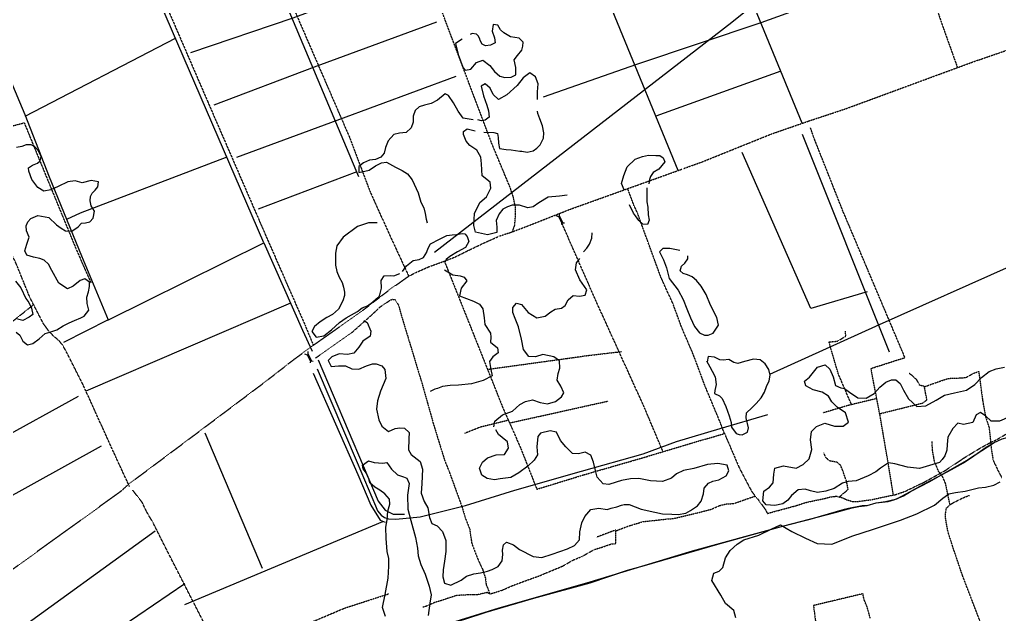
# Model space of a CAD drawing. Header units: inches. Extents: x 656613 to 663183, y 2250019 to 2254699.
# Drawn here: x 658431 to 660230, y 2251288 to 2252380 of the extents above; entities that cross this region are included whole.
import ezdxf

# ---------------------------------------------------------------- set-up
doc = ezdxf.new("R2010")
doc.units = ezdxf.units.IN
doc.header["$MEASUREMENT"] = 0
doc.linetypes.add('DASHED', pattern=[0.75, 0.5, -0.25])

msp = doc.modelspace()

# ---------------------------------------------------------------- linework, layer by layer
at = {"color": 4, "linetype": 'Continuous'}
for p, q in [((658441.34, 2252203.41), (658716.94, 2252346.35)), ((659828.82, 2252285.47), (659599.53, 2252203.21)), ((659867.82, 2252170.16), (660027.72, 2251770.46)), ((659049.89, 2252100.83), (658869.03, 2252032.32)), ((658928.39, 2251859.77), (658552.79, 2251698.17)), ((658120.64, 2251458.59), (658539.19, 2251688.91)), ((658877.02, 2251372.41), (658771.73, 2251620.91)), ((658187.23, 2251378.93), (658581.05, 2251597.93)), ((658734.37, 2251306.39), (659097.93, 2251459.19)), ((658351.73, 2251204.76), (658679.62, 2251441.58)), ((658415.72, 2251129.42), (658734.58, 2251344.98))]:
    msp.add_line(p, q, dxfattribs=at)
at = {"color": 7, "linetype": 'Continuous'}
for points in [[(659192.99, 2251953.27), (659738.78, 2252375.66), (660244.2, 2252780.6), (660330.91, 2252850.96), (660480.37, 2252970.75), (660234.54, 2253303.02), (660110.69, 2253488.84), (660027.63, 2253635.82), (659864.03, 2253927.49), (659631.25, 2254336.35)], [(659415.69, 2252020.57), (659420.42, 2252018.99), (659426.94, 2252007.06), (659426.27, 2252004.14)], [(659421.99, 2252024.62), (659421.77, 2252020.34), (659428.74, 2252007.51), (659431.44, 2252007.06)], [(658960.27, 2251770.81), (658960.05, 2251766.54), (658967.02, 2251753.71), (658969.72, 2251753.26)], [(658953.97, 2251766.76), (658958.7, 2251765.19), (658965.22, 2251753.26), (658964.55, 2251750.33)], [(658979.32, 2251755.48), (659089.22, 2251496.56), (659102.26, 2251479.8), (659117.16, 2251472.35), (659137.65, 2251472.35)], [(660185.88, 2251581.55), (660220.38, 2251603.77), (660235.51, 2251610.61), (660253.48, 2251615.47), (660289.12, 2251628.26), (660333.76, 2251648.23), (660387.32, 2251672.62), (660441.36, 2251703.52), (660488.45, 2251729.92), (660526.76, 2251749.07)], [(658970.01, 2251731.27), (659051.97, 2251544.99), (659076.18, 2251489.11), (659092.95, 2251461.17), (659102.26, 2251457.45)], [(659952.91, 2251483.37), (659977.89, 2251488.1), (659987.48, 2251488.08), (660003.92, 2251493.17), (660021.25, 2251495.59), (660041.51, 2251500.46), (660067.11, 2251513.97), (660102.52, 2251532.59), (660170.04, 2251570.9), (660185.88, 2251581.55)], [(659882.7, 2251463.09), (659945.7, 2251481.54), (659952.91, 2251483.37)], [(659578.23, 2251378.14), (659713.35, 2251417.45), (659834.33, 2251450.88), (659882.7, 2251463.09)], [(659287.95, 2251292.8), (659375.07, 2251318.3), (659478.84, 2251346.47), (659547.1, 2251369.82), (659578.23, 2251378.14)], [(659009.1, 2251206.32), (659112.53, 2251238.3), (659248.35, 2251279.89), (659287.95, 2251292.8)]]:
    msp.add_lwpolyline(points, dxfattribs=at)
at = {"color": 7, "linetype": 'DASHED'}
for points in [[(659925.13, 2253479.79), (659967.38, 2253310.6), (659969.61, 2253295.86), (659967.04, 2253288.51), (659948.93, 2253272.61), (659951.94, 2253260.66), (659979.06, 2253174.93), (659986.59, 2253150), (659995.41, 2253130.4), (659999.66, 2253113.62), (660001.87, 2253092.02), (660002.54, 2253067.89), (660002.49, 2253057.23), (660002.47, 2253050.12), (660002.97, 2253049.35), (660012.75, 2253014.26), (660046.73, 2252927.73), (660084.51, 2252836.61), (660091.3, 2252818.54), (659987.19, 2252782.3), (660031.65, 2252645.44), (660081.16, 2252500.42), (660125.4, 2252369.9), (660153.17, 2252292.31)], [(658553.08, 2253298.22), (658765.77, 2252802.4), (658928.18, 2252414.82), (659036.75, 2252164.38), (659074.73, 2252063.88), (659110.01, 2251985.99), (659145.8, 2251908.6)], [(658346.1, 2253222.89), (658443.06, 2252999.96), (658584.36, 2252674.71), (658776.53, 2252229.34), (658880.05, 2251990.62), (658955.11, 2251819.33), (658970.33, 2251782.51)], [(659335.84, 2251990.85), (659340.07, 2252002.69), (659341.4, 2252017.66), (659341.72, 2252034.16), (659337.73, 2252054.24), (659331.45, 2252072.81), (659298.21, 2252152.47), (659185.25, 2252451.44)], [(659649.83, 2252106.85), (659684.41, 2252119.27), (659811.19, 2252170.34), (659880.17, 2252194.32), (659946.6, 2252216.29), (660182.33, 2252303.05), (660433.34, 2252389.47)], [(658632.61, 2251523.34), (658607.69, 2251577.27), (658547.22, 2251710.45), (658518.03, 2251768.16), (658510.94, 2251781.26), (658504.19, 2251790.04), (658492.58, 2251800.02), (658484.56, 2251808.53), (658474.67, 2251822.09), (658449.7, 2251870.47), (658424.24, 2251933.32), (658406.59, 2251969.62), (658397.95, 2251984.72), (658391.29, 2252002.65), (658366.17, 2252089.89), (658330.82, 2252165.78), (658292.46, 2252254.59), (658257.58, 2252333.03), (658236.79, 2252375.37)], [(658109.62, 2252044.02), (658136.7, 2252062.66), (658159.13, 2252072.92), (658187.8, 2252090.38), (658207.48, 2252098.31), (658232.22, 2252107.59), (658253.44, 2252114.78), (658271.4, 2252119.38), (658289.07, 2252125.76), (658301.67, 2252132.05), (658318.5, 2252143.49), (658341.13, 2252157.31), (658358.25, 2252166.72), (658377.16, 2252175.15), (658411.82, 2252183.82), (658439.39, 2252190.86), (658534.86, 2251958.59), (658562.1, 2251897.04)], [(660035.57, 2251507.57), (660022.39, 2251586.95), (660011.37, 2251651.31), (659999.64, 2251712.11), (659994.34, 2251739.97), (660056.7, 2251759.87), (659942.85, 2252028.79), (659889.45, 2252163.61), (659883.29, 2252181.56)], [(659362.3, 2252000.88), (659443.37, 2252032.81), (659570.38, 2252078.29), (659647.55, 2252106.03)], [(659725.25, 2251620.37), (659717.18, 2251641.63), (659690.41, 2251705.74), (659667.77, 2251766.1), (659646.58, 2251815.56), (659630.59, 2251859.01), (659608.93, 2251906.43), (659595.86, 2251942.05), (659574.26, 2252001.15), (659566.26, 2252023.38), (659559.12, 2252039.28), (659547.67, 2252069.58)], [(659612.42, 2251587.11), (659577.4, 2251670.18), (659489.81, 2251862.81), (659425.27, 2252009.91)], [(658630.81, 2251527.24), (658745.57, 2251612.96), (658880.54, 2251714.4), (658936.97, 2251758.21), (658972.61, 2251784.17), (659056.73, 2251843.15), (659094.6, 2251872.45), (659113.66, 2251887.23), (659129.24, 2251897.89), (659143.3, 2251908.02), (659157.9, 2251915.87), (659183.88, 2251927.2), (659211.16, 2251937.03), (659230.85, 2251944.7), (659256.31, 2251957.3), (659282.77, 2251969.91), (659311.27, 2251982.8), (659335.03, 2251990.54), (659362.3, 2252000.88)], [(659210.93, 2251936.94), (659264.29, 2251803.22), (659317.66, 2251669.42), (659350.72, 2251594.48), (659380.75, 2251518.23), (659466.96, 2251544.73), (659577.74, 2251576.7), (659670.54, 2251604.57), (659725.42, 2251620.42), (659751.9, 2251558.59), (659775.03, 2251514.49), (659788.55, 2251497.17), (659800.52, 2251480.59), (659804.2, 2251473.79), (659832.79, 2251481.6), (659856.82, 2251488.07), (659874.01, 2251493.68), (659893.76, 2251498.05), (659908.71, 2251501.08), (659919.59, 2251504.04), (659931, 2251505.49), (659941.73, 2251502.61), (659948.91, 2251499.17), (659960.92, 2251495.54), (659969.81, 2251495.68), (659995.68, 2251499.14), (660016.95, 2251503.79), (660040, 2251508.47), (660056.93, 2251514.32), (660078.87, 2251524.83), (660091.98, 2251531.13), (660130.76, 2251552.57), (660164.94, 2251575.46), (660191.86, 2251591.89), (660213.01, 2251603.65), (660226.12, 2251609.7), (660242.23, 2251619.36)], [(658974.57, 2251759.05), (659040.1, 2251805.04), (659078.91, 2251839.44), (659092.66, 2251852.61), (659104.72, 2251860.67), (659110.49, 2251864.83), (659115.28, 2251866.93), (659120.38, 2251866.25), (659126.91, 2251855.94), (659130.72, 2251841.27), (659169.5, 2251713.59), (659190.61, 2251638.72), (659201.37, 2251603.83), (659211.33, 2251571.47), (659219.29, 2251551.78), (659243.3, 2251485.85), (659249.49, 2251465.37), (659257.41, 2251444.9), (659261.22, 2251419.06), (659270.8, 2251393.81), (659281.37, 2251370.35), (659286.2, 2251355.44), (659287.68, 2251343.26), (659294.59, 2251325.84), (659289.46, 2251328.56), (659272.24, 2251324.48), (659254.2, 2251324.2), (659233.64, 2251323.11), (659219.23, 2251318.57), (659207.86, 2251314.58), (659193.45, 2251310.29), (659187.9, 2251307.92), (659182.85, 2251305.55), (659176.8, 2251302.92), (659171.49, 2251301.57)], [(658342.11, 2251758.73), (658399.39, 2251811.51), (658456.58, 2251857.14)], [(659958.55, 2251673.53), (659934.26, 2251730.14), (659917.24, 2251788.56), (659932.47, 2251790.07), (659948.08, 2251798.95), (659947.41, 2251808.34)], [(659290.16, 2251738.37), (659373.98, 2251749.81), (659477.68, 2251764.14), (659536.04, 2251770.9)], [(660092.42, 2251706.34), (660117.29, 2251715.22), (660127.39, 2251718.68), (660136.75, 2251721.62), (660147.16, 2251722.29), (660160.88, 2251722.51), (660169.25, 2251723.65), (660182.6, 2251730.98), (660192.2, 2251734.43), (660199.21, 2251681.95), (660204.55, 2251651.8), (660211.26, 2251631.32), (660213.68, 2251608.75), (660215.53, 2251590.23), (660218.64, 2251571.73), (660226.83, 2251553.82), (660234.44, 2251539.71)], [(660010.31, 2251656.79), (660089.99, 2251676.68), (660097.01, 2251682.38), (660094.5, 2251695.04), (660092.26, 2251707.2), (660084.09, 2251708.85), (660078.32, 2251719.18), (660070.32, 2251726.42), (660064.4, 2251730.9)], [(659331.89, 2251640.17), (659388.61, 2251652.75), (659511.66, 2251680.08)], [(660004.95, 2251684.59), (659954.31, 2251672.52), (659906.01, 2251658.3)], [(659328.55, 2251644.74), (659277.13, 2251632.2), (659248.35, 2251620.83)], [(660139.6, 2251489.29), (660131.32, 2251528.7), (660124.97, 2251543.33), (660118.75, 2251550.35), (660111.07, 2251568.77), (660107.43, 2251589.02), (660106.39, 2251606.02)], [(659936.1, 2251504.12), (659952.4, 2251517.77), (659949.34, 2251532.96), (659942.93, 2251551.16), (659938.68, 2251561.76), (659932.48, 2251567.51), (659918.2, 2251570.33), (659911.74, 2251576.08), (659907.78, 2251584.65), (659907.78, 2251584.91)], [(658630.9, 2251527.43), (658617.89, 2251515.08), (658483.36, 2251418.09), (658353.6, 2251324.62)], [(659097.73, 2250741.51), (659056.41, 2250809.46), (659030.03, 2250850.71), (659006.74, 2250889.98), (658989.5, 2250917.66), (658975.69, 2250937.01), (658956.71, 2250962.37), (658937.91, 2250991.55), (658917.86, 2251019.94), (658902.94, 2251044.86), (658855.68, 2251118.56), (658819.82, 2251179.98), (658777.84, 2251256.56), (658697.39, 2251414.07), (658676.34, 2251456.16), (658664.04, 2251477.05), (658656.12, 2251493.95), (658638.69, 2251516.33)], [(659525.63, 2251441.76), (659550.16, 2251451.02), (659575.95, 2251458.79), (659596.25, 2251460.88), (659619.59, 2251463.53), (659632.02, 2251464.49), (659676.58, 2251475.09), (659700.62, 2251481.31), (659716, 2251488.16), (659729.67, 2251491.42), (659742.12, 2251491.87), (659781.89, 2251505.7)], [(660198.5, 2251265.65), (660162.35, 2251359.81), (660144.43, 2251412.86), (660135.85, 2251439.65), (660132.78, 2251455.85), (660131.06, 2251467.51), (660131.65, 2251478.18), (660133.08, 2251484.04), (660143.37, 2251492.31), (660156.73, 2251499.11), (660165.56, 2251503.3), (660175.17, 2251507), (660175.17, 2251507), (660175.42, 2251507)], [(659294.59, 2251325.84), (659317.09, 2251332.8), (659336.26, 2251341.23), (659355.7, 2251348.64), (659384.75, 2251359.01), (659406.7, 2251368.24), (659427.9, 2251376.96), (659448.04, 2251388.45), (659463.69, 2251394.79), (659485.84, 2251407.33), (659502.27, 2251412.41), (659513.39, 2251416.4), (659519.21, 2251418.01), (659525.55, 2251418.37), (659525.64, 2251443.27), (659490.03, 2251430.01)], [(658805.61, 2251205.91), (658905.81, 2251248.39), (659027.42, 2251299.83), (659108.8, 2251326.25)], [(659993.07, 2251281.36), (659987.38, 2251301.59), (659981.54, 2251315.98), (659979.58, 2251326.37), (659888.7, 2251304.63), (659895.13, 2251255.69)]]:
    msp.add_lwpolyline(points, dxfattribs=at)
at = {"color": 4, "linetype": 'Continuous'}
for points in [[(659640.52, 2252103.5), (659524.8, 2252385.01), (659309.8, 2252915.62), (659163.5, 2253266.83), (659109.38, 2253404.24)], [(659053.73, 2252091.67), (658799.42, 2252697.61), (658644.57, 2253069.15), (658553.41, 2253282.92)], [(658879.21, 2251970.57), (658668.65, 2252458.19), (658463.13, 2252931.3), (658341.62, 2253216.7)], [(659868.01, 2252190.1), (659636.04, 2252754.58), (659556.47, 2252948.26), (659535.72, 2252973.51), (659524.62, 2252993.38), (659512.29, 2253025.19), (659503.49, 2253052.41), (659494.19, 2253078.87), (659486.39, 2253097.95), (659482.15, 2253118.8), (659478.66, 2253135.83), (659460.82, 2253191.54)], [(658071.09, 2253064.24), (658335.51, 2252448.66), (658362.22, 2252391.14), (658440.27, 2252206.14)], [(659393.09, 2252238.5), (659564.37, 2252298.71), (659792.41, 2252375.36), (660074.58, 2252477.3)], [(659157.87, 2252467.59), (658932.89, 2252383.31), (658744.6, 2252319.14)], [(659196.23, 2252375.86), (658971.93, 2252292.96), (658787.69, 2252223.44)], [(659231.76, 2252276.05), (659013.74, 2252195.49), (658828.99, 2252127.24)], [(658440.27, 2252206.14), (658485.06, 2252091.65), (658544.72, 2251946.6), (658593.31, 2251829.04), (658511.59, 2251787.38)], [(658811.27, 2252127.91), (658541.97, 2252025.06), (658517.03, 2252013.53)], [(659987.61, 2251880.41), (659884.1, 2251850.17), (659757.66, 2252136.16)], [(658592.89, 2251828.83), (658879.21, 2251970.57), (658950.5, 2251809.96), (658968.11, 2251771.45)], [(660253.62, 2251929.05), (660009.67, 2251820.09), (659807.82, 2251728.86)], [(658977.19, 2251739.53), (659051.04, 2251567.19), (659084.18, 2251487.43), (659088.4, 2251478.35), (659094.88, 2251470.83), (659100.8, 2251466.6), (659108.22, 2251463.67), (659121.95, 2251463.12), (659166.61, 2251467.38), (659249.86, 2251488.5), (659340.11, 2251516.58), (659462.53, 2251551.27), (659575.85, 2251583.27), (659637.23, 2251605.57), (659717.64, 2251629.95), (659804.89, 2251655.7)], [(659045.35, 2251217.54), (659311.8, 2251300.2), (659472.66, 2251346.15), (659666.6, 2251405.07), (659834.33, 2251450.88), (659928.46, 2251475.73), (659959.59, 2251483.84), (659971.75, 2251486.31), (659987.48, 2251488.08), (660003.92, 2251493.17), (660025.99, 2251495.8), (660038.38, 2251499.55), (660053.77, 2251505.89), (660067.11, 2251513.97), (660090.27, 2251527.04), (660116.98, 2251540.92), (660141.92, 2251554.27), (660164.32, 2251566.81), (660182.91, 2251579.81), (660206.03, 2251595.67), (660220.38, 2251603.77), (660235.51, 2251610.61)]]:
    msp.add_lwpolyline(points, dxfattribs=at)
at = {"color": 1, "linetype": 'Continuous'}
for points in [[(659243.55, 2252344.72), (659231.57, 2252336.41), (659236.32, 2252316.33), (659244.62, 2252293.18), (659249.68, 2252287.82), (659259.34, 2252289.54), (659269.81, 2252301.92), (659281.52, 2252306.17), (659294.19, 2252296.19), (659303.29, 2252284.97), (659312.92, 2252276.54), (659321.81, 2252274.2), (659333.5, 2252274.64), (659341.9, 2252278.91), (659342.46, 2252292.62), (659339.21, 2252306.85), (659345.09, 2252314.69), (659353.01, 2252324.55), (659355.32, 2252331.64), (659355.6, 2252339.01), (659348.26, 2252346.41), (659332.26, 2252348.53), (659320.09, 2252355.97), (659313.76, 2252361.84), (659308.96, 2252370.25), (659300.83, 2252371.56), (659298.5, 2252359.14), (659303.03, 2252346.67), (659304.26, 2252338.03), (659295.6, 2252333.25), (659286.45, 2252332.55), (659280.62, 2252335.37), (659276.58, 2252342.25), (659276.08, 2252345.05), (659273.05, 2252350.65), (659269.76, 2252353.46), (659262.14, 2252355.03), (659258.57, 2252353.27)], [(659381.92, 2252234.05), (659381.68, 2252247.96), (659383.27, 2252262.68), (659377.98, 2252275.15), (659367.59, 2252282.83), (659355.61, 2252273.75), (659344.37, 2252259.6), (659325.75, 2252242.19), (659310.21, 2252233.65), (659300.59, 2252242.84), (659294.79, 2252254.55), (659285.67, 2252262.22), (659278.54, 2252257.95), (659282.54, 2252240.41), (659289.08, 2252223.61), (659291.83, 2252212.68), (659293.31, 2252201.5), (659285.92, 2252195.7), (659279.31, 2252194.72), (659272.52, 2252196.71)], [(659263.94, 2252196.45), (659245.53, 2252199.23), (659236.43, 2252212.23), (659227.59, 2252227.77), (659218.49, 2252241.03), (659212.15, 2252243.86), (659198.39, 2252232.76), (659186.42, 2252226.23), (659174.46, 2252223.25), (659164.79, 2252220.52), (659157.14, 2252213.7), (659153.8, 2252203.06), (659153.76, 2252192.4), (659150.16, 2252181.75), (659140.97, 2252173.18), (659128.26, 2252171.73), (659118.34, 2252169.24), (659107.62, 2252158.13), (659102.75, 2252145.47), (659100.17, 2252135.33), (659094.04, 2252128), (659084.62, 2252123.48), (659073.43, 2252122.28), (659062.23, 2252117.52), (659053.82, 2252110.46), (659054.03, 2252099.54), (659072.6, 2252103.75), (659084.32, 2252112.06), (659095.52, 2252117.58), (659104.93, 2252118.54), (659121.16, 2252109.31), (659133.59, 2252103.4), (659143.22, 2252097), (659151.82, 2252086.29), (659162.66, 2252062.1), (659167.67, 2252045.32), (659173.22, 2252034.62), (659175.47, 2252024.71), (659177.72, 2252013.78), (659179.47, 2252007.42)], [(659283.35, 2252174.01), (659301.58, 2252172.97), (659308.48, 2252171.3), (659309.87, 2252163.95), (659310.29, 2252153.8), (659312.24, 2252143.93), (659324.22, 2252142.08), (659333.39, 2252141.2), (659349.44, 2252138.9), (659353, 2252138.95), (659362.69, 2252137.06), (659374.1, 2252139.26), (659380.63, 2252144.19), (659386.87, 2252150.62), (659393.03, 2252162.9), (659393.38, 2252172.3), (659391.13, 2252185.22), (659386.34, 2252198.09), (659382.36, 2252207.94), (659381.78, 2252212.24), (659381.78, 2252212.24)], [(659436.22, 2252057.93), (659422.26, 2252056.45), (659401.44, 2252054.62), (659384.33, 2252043.96), (659374.28, 2252036.7), (659364.14, 2252035.03), (659348.8, 2252039.88), (659335.59, 2252039.68), (659326.99, 2252036.76), (659321.95, 2252034.15), (659318.16, 2252032.57), (659311.44, 2252024.09), (659306.06, 2252011.32), (659307.28, 2251999.15), (659307.44, 2251989.51), (659290.22, 2251985.44), (659268.27, 2251990.45), (659264.76, 2252002.58), (659266.18, 2252024.69), (659276.27, 2252044.39), (659288.55, 2252054.98), (659296.16, 2252071.09), (659294.97, 2252081.73), (659280.54, 2252093.45), (659278.9, 2252115.51), (659278.18, 2252127.94), (659270.34, 2252140.52), (659257.74, 2252149.47), (659251.25, 2252157.5), (659246.22, 2252169.36), (659246.13, 2252174.94), (659252.66, 2252179.61), (659267.62, 2252176.14)], [(658424.89, 2251806.38), (658431.59, 2251800.89), (658436.59, 2251790.31), (658445.35, 2251783.58), (658455.47, 2251786.02), (658467.03, 2251794.06), (658477.79, 2251803.86), (658486.64, 2251806.78), (658499.53, 2251811.03), (658511.1, 2251818.06), (658521.69, 2251823.54), (658531.53, 2251827.75), (658543.14, 2251832.75), (658549.69, 2251835.89), (658557.89, 2251846.92), (658554.89, 2251859.32), (658554.44, 2251870.99), (658557.33, 2251880.67), (658559.2, 2251890.35), (658559.06, 2251898.47), (658550.58, 2251904.44), (658541.98, 2251901.52), (658529.2, 2251890.92), (658518.6, 2251886.19), (658502.67, 2251896.37), (658490.08, 2251919.79), (658484.29, 2251931.63), (658476.3, 2251938.62), (658467.86, 2251941.54), (658456.63, 2251944.17), (658444.12, 2251947.79), (658440.42, 2251955.86), (658444.03, 2251968.09), (658448.39, 2251980.85), (658443.36, 2251992.7), (658443.21, 2252002.09), (658446.14, 2252009.24), (658451.37, 2252015.41), (658464.5, 2252020.94), (658484.89, 2252017.18), (658498.58, 2252003.93), (658507.33, 2251997.71), (658515.29, 2251992.75), (658526.74, 2251991.91), (658538.55, 2251999.95), (658544.8, 2252006.64), (658551.65, 2252007.25), (658559.75, 2252009.15), (658566, 2252015.59), (658568.32, 2252028.57), (658562.56, 2252038.64), (658560.63, 2252047.75), (658561.01, 2252055.37), (658564.46, 2252061.76), (658569.96, 2252067.43), (658574.69, 2252073.34), (658576.06, 2252082.5), (658562.29, 2252085.09), (658545.59, 2252080.78), (658532.81, 2252084.65), (658519.38, 2252082.42), (658501.99, 2252073.78), (658488.36, 2252067.74), (658475.19, 2252065.52), (658464.14, 2252072.21), (658453.48, 2252086.77), (658447.89, 2252101.92), (658447.27, 2252108.26), (658454.31, 2252112.93), (658463.65, 2252116.88), (658468.41, 2252121.26), (658470.56, 2252128.91), (658465.55, 2252139.75), (658459.08, 2252147.01), (658452.41, 2252150.47), (658442.76, 2252150.33), (658434.92, 2252147.67), (658424.99, 2252145.82)], [(659541, 2252067.77), (659536.33, 2252079.76), (659540.19, 2252094.46), (659546.61, 2252109.91), (659561.15, 2252124.05), (659574.64, 2252129.3), (659585.83, 2252131.52), (659599.3, 2252131.19), (659606.42, 2252130.64), (659612.76, 2252126.54), (659616.03, 2252119.16), (659604.8, 2252105.77), (659594.1, 2252099.99), (659589.24, 2252092.4), (659587.69, 2252086.57), (659586.24, 2252079.2)], [(659582.86, 2252071.81), (659582.96, 2252045.72), (659584.45, 2252036.32), (659585.41, 2252021.84), (659586.9, 2252012.44), (659584.07, 2252004.07), (659575.68, 2252004.63), (659568.09, 2252011.78), (659561.76, 2252020.2), (659558.23, 2252025.04), (659550.62, 2252040.29)], [(659087.51, 2252007.16), (659071.47, 2252007.54), (659051.36, 2252000.55), (659025.37, 2251981.15), (659013.36, 2251965.22), (659011.02, 2251951.53), (659010.98, 2251940.86), (659011.19, 2251929.44), (659013.69, 2251918), (659017.97, 2251907.57), (659023.01, 2251897.64), (659025.77, 2251888.99), (659027.26, 2251880.09), (659027.75, 2251873.74), (659024.66, 2251864.37), (659016.22, 2251848.93), (659005.76, 2251839.09), (658995.06, 2251833.31), (658983.09, 2251825.26), (658972.38, 2251816.69), (658967.27, 2251807.83), (658975.61, 2251797.63), (658989.35, 2251800.09), (659003.87, 2251810.67), (659018.66, 2251824.04), (659030.89, 2251832.85), (659040.32, 2251838.64), (659051.27, 2251844.41), (659059.68, 2251850.96), (659069.86, 2251855.22), (659079.03, 2251861.52), (659085.41, 2251867.83), (659090.51, 2251871.6), (659092.3, 2251875.15), (659095.4, 2251887.57), (659094.94, 2251901.54), (659100.31, 2251909.88), (659112.51, 2251910.32), (659118.1, 2251909.78), (659129, 2251914.05)], [(659133.98, 2251918.14), (659141.55, 2251928.43), (659153.79, 2251938.01), (659164.47, 2251940.23), (659172.87, 2251943.48), (659178.76, 2251953.6), (659178.76, 2251953.86), (659181.07, 2251960.7), (659185.42, 2251968.54), (659201.72, 2251977.34), (659215.21, 2251983.86), (659225.13, 2251985.58), (659233.01, 2251986.04), (659243.69, 2251987.76), (659248.52, 2251987.22), (659253.07, 2251982.12), (659255.58, 2251972.96), (659249.95, 2251962.08), (659235.18, 2251954.04), (659220.91, 2251945.74), (659214.28, 2251940.2), (659213, 2251936.65), (659211.97, 2251934.32)], [(659466.71, 2251953.97), (659472.58, 2251960.79), (659477.38, 2251967.9), (659482.03, 2251978.89), (659482.37, 2251988.8)], [(659643.11, 2251956.25), (659624.82, 2251960.17), (659611.86, 2251960.24), (659605.82, 2251954.17), (659613.62, 2251939.4), (659618.88, 2251924.64), (659623.59, 2251905.08), (659640.28, 2251883.4), (659649.62, 2251866.59), (659655.91, 2251849.54), (659662.71, 2251832.75), (659670.02, 2251816.96), (659679.63, 2251805.23), (659688.76, 2251801.11), (659695.37, 2251801.07), (659704.79, 2251804.83), (659714.25, 2251819.5), (659711.26, 2251833.73), (659699.91, 2251856.4), (659691.85, 2251875.49), (659682.5, 2251891.28), (659673.65, 2251901.49), (659666.05, 2251908.13), (659657.42, 2251911.99), (659649.3, 2251914.58), (659643.98, 2251919.43), (659646.3, 2251928.05), (659652.68, 2251933.35), (659658.04, 2251940.93), (659657.81, 2251946.52)], [(659301.94, 2251632.52), (659303.81, 2251643.44), (659317.86, 2251654.56), (659335.79, 2251661.68), (659349.32, 2251673.81), (659359.65, 2251679.04), (659372.56, 2251682.28), (659386.62, 2251677.66), (659400.4, 2251675.07), (659414.82, 2251679.35), (659425.86, 2251688.14), (659430.57, 2251695.07), (659424.52, 2251707.42), (659417.98, 2251718.49), (659419.8, 2251730.96), (659422.95, 2251740.65), (659422.21, 2251754.09), (659411.92, 2251761.3), (659392.03, 2251765.32), (659378.11, 2251761.06), (659366.15, 2251761.9), (659356.28, 2251774.7), (659352.66, 2251793.43), (659346.94, 2251816.19), (659340.84, 2251831.59), (659336.58, 2251842.69), (659336.43, 2251851.83), (659343.42, 2251859.8), (659352.36, 2251857.4), (659364.81, 2251842.6), (659380.48, 2251832.94), (659395.93, 2251835.96), (659406.23, 2251843.72), (659414.28, 2251848.67), (659425.95, 2251850.36), (659432.48, 2251855.28), (659438.15, 2251866.03), (659447.67, 2251874.04), (659458.88, 2251872.94), (659469.28, 2251874.61), (659472.68, 2251884.06), (659459.91, 2251902.65), (659451.72, 2251921.07), (659453.54, 2251933.79), (659459.53, 2251941.71)], [(659211.34, 2251920.89), (659226.63, 2251911.69), (659239.83, 2251910.09), (659247.2, 2251907.76), (659252, 2251900.88), (659242.03, 2251887.48), (659238.67, 2251873.03), (659251.62, 2251868.39), (659264.56, 2251863.49), (659275.21, 2251857.84), (659281.28, 2251849.43), (659284.26, 2251832.65), (659285.49, 2251820.71), (659295.59, 2251804.66), (659296.33, 2251797.29), (659295.78, 2251788.16), (659308.45, 2251777.67), (659309.94, 2251768.78), (659300, 2251761.48), (659293.61, 2251752.63), (659296.1, 2251737.89), (659298.85, 2251726.7), (659282.29, 2251717.66), (659260.92, 2251711.94), (659236.77, 2251709.54), (659221.52, 2251708.36), (659207.79, 2251706.67), (659198.12, 2251703.17), (659193.54, 2251701.92), (659187.43, 2251698.91), (659185.14, 2251697.4)], [(658423.32, 2251900.01), (658432.92, 2251887.97), (658442.4, 2251868.57), (658447.61, 2251861.03), (658452.87, 2251850.45), (658455.09, 2251839.06), (658448.56, 2251834.39), (658436.97, 2251828.13), (658427.28, 2251830.27)], [(659062.83, 2251828.29), (659068.93, 2251824.52), (659075.81, 2251808.38), (659074.69, 2251799.22), (659061.12, 2251789.88), (659053.68, 2251779.11), (659044.71, 2251767.81), (659033.06, 2251765.61), (659018.04, 2251766.66), (659004.15, 2251761.12), (658997.66, 2251754.42), (659003.18, 2251743.34), (659016.63, 2251744.55), (659029.59, 2251745), (659041.13, 2251739.07), (659054.1, 2251738.76), (659067.72, 2251744.8), (659078.85, 2251748.26), (659085.97, 2251748.37), (659095.94, 2251744.71), (659101.64, 2251738.19), (659103.45, 2251721.21), (659093.42, 2251697.96), (659088.12, 2251680.37), (659086.34, 2251665.36), (659090.47, 2251645.88), (659096.01, 2251634.28), (659108.13, 2251624.06), (659120.74, 2251629.57), (659128.86, 2251630.71), (659137.51, 2251630.58), (659146.28, 2251622.59), (659145.72, 2251610.65), (659144.78, 2251590.84), (659150.01, 2251582.03), (659166.75, 2251569.07), (659171.05, 2251554.92), (659169.46, 2251528.75), (659168.22, 2251511.22), (659173.82, 2251495.56), (659180.37, 2251484.24), (659183.72, 2251466.01), (659187.72, 2251455.16), (659197.44, 2251451.24), (659207.54, 2251440.47), (659213.91, 2251424.32), (659213.74, 2251403.76), (659210.99, 2251386.2), (659208.46, 2251370.17), (659208.41, 2251357.48), (659211.15, 2251345.59), (659222.91, 2251341.95), (659241.57, 2251351.11), (659251.61, 2251358.62), (659265.01, 2251362.88), (659277.44, 2251364.84), (659290.1, 2251367.82), (659298.95, 2251370.74), (659309.78, 2251376.48), (659317.24, 2251387), (659318.57, 2251398.44), (659317.67, 2251406.55), (659319.29, 2251415.97), (659324.81, 2251420.87), (659338.1, 2251416.24), (659348.92, 2251407.77), (659374.05, 2251394.94), (659390.1, 2251392.89), (659409.07, 2251399.01), (659437.13, 2251408.56), (659449.73, 2251415.09), (659458.97, 2251425.13), (659459.99, 2251440.12), (659463.53, 2251456.42), (659469.18, 2251468.43), (659480.16, 2251480.78), (659494.87, 2251483.28), (659509.9, 2251480.96), (659517.24, 2251483.36), (659527.36, 2251486.04), (659536.21, 2251488.97), (659541.28, 2251490.31), (659550.43, 2251490.44), (659572.44, 2251481.38), (659597.7, 2251476.16), (659611.74, 2251473.07), (659628.78, 2251472.3), (659640.23, 2251471.97), (659654.43, 2251474.2), (659662.74, 2251479.4), (659675.81, 2251487.97), (659682.54, 2251496.45), (659686.89, 2251509.72), (659687.99, 2251520.39), (659695.72, 2251529.39), (659703.8, 2251532.81), (659714.95, 2251535.26), (659728.3, 2251542.57), (659733.23, 2251551.78), (659730.01, 2251562.39), (659713.17, 2251565.44), (659713.17, 2251565.44), (659693.88, 2251563.64), (659668.83, 2251556.16), (659650.07, 2251552.84), (659636.96, 2251546.3), (659627.94, 2251538.3), (659611.77, 2251532.22), (659589.62, 2251533.67), (659567.95, 2251537.67), (659552.95, 2251537.19), (659536.48, 2251534.16), (659526.61, 2251531.22), (659512.96, 2251526.7), (659502.26, 2251527.81), (659491.37, 2251540.35), (659488.37, 2251552.74), (659485.07, 2251567.67), (659480.02, 2251580.8), (659469.5, 2251586.48), (659457.36, 2251583), (659446.15, 2251584.11), (659434.26, 2251596.12), (659424.4, 2251607.9), (659416.78, 2251622.77), (659405.04, 2251625.13), (659387.56, 2251621.32), (659382.33, 2251615.15), (659380.86, 2251596.34), (659381.87, 2251581.64), (659375.68, 2251571.39), (659364.17, 2251560.56), (659347.85, 2251548.13), (659333, 2251539.54), (659313.46, 2251537.22), (659302.81, 2251535.54), (659289.3, 2251537.88), (659279.54, 2251543.83), (659275.25, 2251556.96), (659281.17, 2251567.71), (659289.93, 2251575.97), (659305.86, 2251581.53), (659321.61, 2251582.27), (659328.54, 2251593.54), (659326.57, 2251604.94), (659317.03, 2251612.92), (659310.58, 2251618.41), (659305.49, 2251627.03)], [(659692.14, 2251753.87), (659698.2, 2251742.91), (659702.82, 2251734.83)], [(659707.18, 2251693.76), (659716.04, 2251689.75), (659721.35, 2251684.89), (659727.91, 2251670.38), (659733.69, 2251653.08), (659737.45, 2251640.87), (659737.92, 2251631.98), (659747.03, 2251620.25), (659752.11, 2251618.7), (659757.7, 2251617.9), (659767.88, 2251623.18), (659769.44, 2251631.04), (659765.44, 2251649.09), (659765.73, 2251658.23), (659775.68, 2251667.56), (659783.59, 2251675.39), (659792.78, 2251685.74), (659798.67, 2251696.37), (659802.78, 2251707.01), (659807.14, 2251717.4), (659808.96, 2251727.54), (659806.71, 2251738.22), (659799.89, 2251748.42), (659791.02, 2251755.58), (659778.82, 2251756.92), (659762.29, 2251752.44), (659749.82, 2251749.22), (659742.71, 2251751.03), (659733.58, 2251756.67), (659723.15, 2251755.21), (659716.55, 2251756.01), (659706.91, 2251760.64), (659695.22, 2251761.72), (659693.66, 2251752.33)], [(659702.82, 2251734.83), (659708.29, 2251724.83), (659710.27, 2251710.6), (659707.43, 2251699.19), (659707.18, 2251693.76)], [(660248.56, 2251651.27), (660230.13, 2251642.88), (660214.86, 2251643.41), (660205.05, 2251652.16), (660195.53, 2251659.13), (660187.71, 2251654.95), (660181.34, 2251640.64), (660164.11, 2251636.83), (660153.9, 2251639.22), (660144.65, 2251629.43), (660135.76, 2251613.81), (660134.45, 2251600.34), (660133.36, 2251589.66), (660129.71, 2251579.7), (660125.25, 2251572.78), (660120, 2251567.37), (660083.56, 2251556.43), (660061.14, 2251558.89), (660038.41, 2251564.9), (660026.68, 2251566.51), (660012.09, 2251557.15), (660003.3, 2251550.42), (659989.44, 2251542.86), (659966.96, 2251533.64), (659952.49, 2251532.16), (659941.86, 2251529.21), (659926.51, 2251519.84), (659911.34, 2251514.54), (659895.86, 2251512.28), (659883.35, 2251515.4), (659873.64, 2251518.56), (659860.7, 2251516.84), (659848.4, 2251506.76), (659841.94, 2251498.03), (659832.38, 2251491.55), (659817.94, 2251488.29), (659801.9, 2251489.58), (659795.93, 2251497.1), (659797.42, 2251514.39), (659808.23, 2251522.16), (659814.96, 2251529.88), (659816.23, 2251545.64), (659818.07, 2251557.09), (659833.77, 2251561.38), (659856.72, 2251557.15), (659869.58, 2251563.43), (659880.86, 2251573.75), (659885.9, 2251591.35), (659883.32, 2251609.08), (659884.85, 2251624.08), (659894.36, 2251633.36), (659909.76, 2251639.68), (659927.15, 2251633.84), (659943.42, 2251634.08), (659952.97, 2251641.08), (659947.85, 2251658.27), (659932.17, 2251668.7), (659922.59, 2251678.71), (659916.58, 2251688.78), (659904.75, 2251696.47), (659888.41, 2251700.55), (659874.81, 2251708.22), (659872.12, 2251716.56), (659881.67, 2251723.81), (659896.11, 2251742.3), (659910.28, 2251746.32), (659919.05, 2251738.83), (659924.63, 2251724.7), (659929.21, 2251708.77), (659938.95, 2251704.09), (659945.59, 2251702.92), (659955.1, 2251696.46), (659970.03, 2251685.76), (659985.8, 2251685.23), (659999.9, 2251694.07), (660010.89, 2251705.66), (660021.42, 2251714.95), (660032.28, 2251719.17), (660040.17, 2251719.04), (660047.92, 2251712.04), (660053.96, 2251699.95), (660063.38, 2251684.09), (660078.37, 2251669.84), (660095.13, 2251671.36), (660114.29, 2251681.54), (660129.14, 2251690.64), (660147.89, 2251694.98), (660169.67, 2251700.38), (660184.75, 2251710.76), (660197.26, 2251723.39), (660211.58, 2251734.26), (660224.21, 2251739.27), (660239.41, 2251742.54)], [(659102.87, 2251284.35), (659097.25, 2251301.02), (659101.94, 2251324.69), (659107.54, 2251354.73), (659109.2, 2251376.84), (659108.97, 2251391.05), (659105.7, 2251403.94), (659103.77, 2251428.03), (659103.18, 2251448.58), (659105.75, 2251462.07), (659107.26, 2251477.83), (659110.61, 2251490.57), (659110.45, 2251500.22), (659101.9, 2251509.48), (659092.39, 2251516.2), (659083.14, 2251521.9), (659074.11, 2251529.89), (659072.21, 2251537.22), (659067.19, 2251548.57), (659061.73, 2251555.85), (659060.35, 2251562.18), (659071.91, 2251570.22), (659082.12, 2251567.57), (659097.91, 2251566.28), (659105.26, 2251567.41), (659114.11, 2251554.85), (659124.7, 2251544.85), (659135.95, 2251540.95), (659142.09, 2251538.76), (659146.58, 2251528.42), (659143.12, 2251507.55), (659143.55, 2251481.41), (659149.24, 2251460.68), (659157.89, 2251429.84), (659161.53, 2251409.84), (659163.03, 2251396.16), (659167.61, 2251380.23), (659175.54, 2251362.33), (659182.77, 2251340.1), (659186.6, 2251324.41), (659184.05, 2251309.15), (659181.38, 2251286.52)], [(659746.24, 2251281.82), (659742.44, 2251295.48), (659727.22, 2251308.71), (659718.57, 2251323.82), (659701.84, 2251350.75), (659705.68, 2251364.27), (659715.28, 2251367.72), (659722.53, 2251374.7), (659727.06, 2251392.04), (659735.46, 2251405.89), (659748.74, 2251417.53), (659760.8, 2251425.6), (659788.11, 2251433.9), (659810.79, 2251445.18), (659828.2, 2251452.57), (659849.25, 2251440.7), (659874.11, 2251428.64), (659895.64, 2251418.56), (659922.35, 2251417.2), (659961.24, 2251432.54), (659997.39, 2251444.03), (660048.69, 2251461.6), (660078.49, 2251472.74), (660110.75, 2251489.25), (660126.3, 2251501.69), (660137.59, 2251509.99), (660149.51, 2251511.96), (660167.51, 2251514.53), (660192.07, 2251520.5), (660204.75, 2251521.97), (660220.19, 2251525.77), (660231.53, 2251531.79)]]:
    msp.add_lwpolyline(points, dxfattribs=at)

doc.saveas('drawing.dxf')
